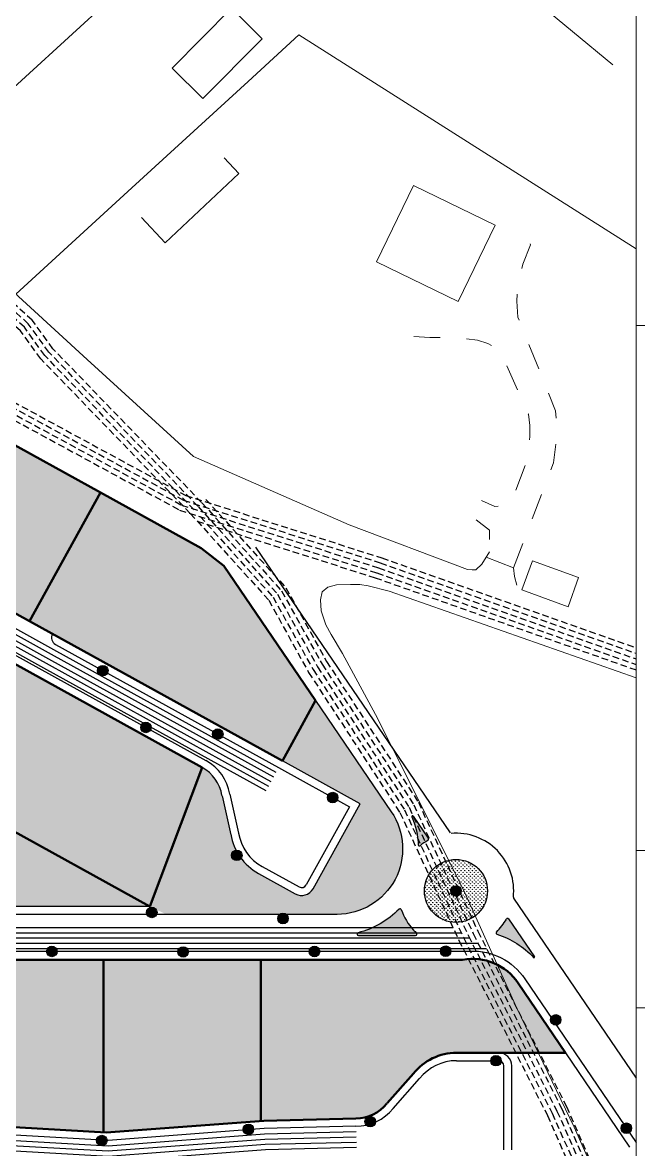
# Model space of a CAD drawing. Header units: millimetres. Extents: x 366 to 1555, y 702 to 1543.
# Drawn here: x 1227.9 to 1345.2, y 841.7 to 1056.4 of the extents above; entities that cross this region are included whole.
import ezdxf

# ---------------------------------------------------------------- set-up
doc = ezdxf.new("R2010")
doc.units = ezdxf.units.MM
doc.linetypes.add('TRATTEGGIATA', pattern=[19.049999999999997, 12.7, -6.35])
for name, color, linetype, lineweight in [('1_BASE', 7, 'Continuous', 0), ('1_CARTIGLIO', 7, 'Continuous', 9), ('4L - Lotti', 7, 'Continuous', 50), ('6_ACQUEDOTTO', 152, 'Continuous', 30), ('6_FOGNATURA', 1, 'Continuous', 30), ('6_GAS', 210, 'Continuous', 30), ('6_ILLUMINAZIONE', 2, 'Continuous', 30), ('6_LOTTO RETINO', 254, 'Continuous', 30), ('6_RETE ELETTRICA', 2, 'Continuous', 30), ('6_TELEFONO', 94, 'Continuous', 30)]:
    doc.layers.add(name, color=color, linetype=linetype, lineweight=lineweight)
doc.layers.add('4L - Parco', color=3, linetype='Continuous')
doc.layers.add('4L - Strade', color=10, linetype='Continuous')
pattern_1 = [(90, (359.9800099204731, 494.6351525177033), (-0.3592102448, 0.3592102448), [0.09525, -0.6231704896]), (45, (359.9800099204731, 494.6351525177033), (-0.3592102448427661, 0.3592102448427661), [0.09525, -0.41275]), (135, (359.9800099204731, 494.6351525177033), (-0.3592102448427661, -0.3592102448427661), [0.09525, -0.41275])]

msp = doc.modelspace()

# ---------------------------------------------------------------- hatches: boundary and pattern name
at = {"layer": '4L - Parco', "transparency": 33554483}
h = msp.add_hatch(dxfattribs=at)
h.set_pattern_fill('GRASS', color=256, scale=0.02)
h.set_pattern_definition(pattern_1)
edge = h.paths.add_edge_path()
edge.add_line((1298.164816037042, 906.020394074913), (1283.746958486024, 927.2074595759879))
edge.add_line((1283.746958486024, 927.2074595759879), (1277.420076855745, 915.7494677113953))
edge.add_line((1277.420076855745, 915.7494677113953), (1292.226398347559, 907.5737031825302))
edge.add_line((1292.226398347559, 907.5737031825302), (1283.283799870544, 891.3786442916528))
edge.add_arc((1281.095278398804, 892.5871035453032), 2.500000000000002, 241.09336890207288, 331.093368902081, ccw=False)
edge.add_line((1279.886819145153, 890.3985820735634), (1272.883550435588, 894.2656516852439))
edge.add_arc((1277.959079300919, 903.4574418665517), 10.49999999999984, 210.0310306140284, 241.0933689020829, ccw=False)
edge.add_arc((1277.895167841941, 903.4276407988973), 10.42975569274533, 189.7999623153025, 210.0650094742105, ccw=False)
edge.add_line((1267.617603035442, 901.6524040657916), (1265.926402880885, 909.132460505435))
edge.add_arc((1258.527640383475, 907.904326348706), 7.500000000000074, 9.424698037593439, 61.09336890130628)
edge.add_line((1262.153018144515, 914.4698907638768), (1252.186824237635, 887.9879660955849))
edge.add_line((1252.186824237635, 887.9879660955849), (1255.291039278516, 886.4879660955849))
edge.add_line((1255.291039278516, 886.4879660955849), (1287.830651498213, 886.4879660955849))
edge.add_arc((1287.830651498213, 898.9879660955852), 12.50000000000034, 269.999999999999, 394.2353971534254)
h = msp.add_hatch(dxfattribs=at)
h.set_pattern_fill('GRASS', color=256, scale=0.02, angle=169)
h.set_pattern_definition([(258.9999999999999, (359.9800099204731, 494.6351525177033), (0.2840699949293191, -0.4211510868078207), [0.09525, -0.6231704896]), (214, (359.9800099204731, 494.6351525177033), (0.2840699949631393, -0.4211510868579612), [0.09524999999999992, -0.4127499999999997]), (304, (359.9800099204731, 494.6351525177033), (0.4211510868579612, 0.2840699949631393), [0.09525, -0.41275])])
h.paths.add_polyline_path([(1200.470802125263, 916.5445538607551), (1192.736662901899, 902.5380164416204), (1218.63555485459, 888.237148918193, 0.1268020974321738), (1219.60232225751, 887.9879660955849), (1252.186824237635, 887.9879660955849)])
h = msp.add_hatch(dxfattribs=at)
h.set_pattern_fill('GRASS', color=256, scale=0.02)
h.set_pattern_definition(pattern_1)
h.paths.add_polyline_path([(1303.313847725619, 899.7095162211178, 0.6117368913444947), (1303.638108778965, 899.5622849906676, -0.04056766780768007), (1305.11818690531, 900.5547827130517, 0.4402027024497591), (1305.219855806998, 900.9854414362326), (1302.360697366434, 905.1869794902652, 0.9064531840700681), (1302.098610370621, 905.0439837322231, -0.0889422278741458)])
h.paths.add_polyline_path([(1302.797784058738, 882.4879660955849, 0.6802472267757791), (1302.968597567899, 882.9205112820139, -0.01818694969630015), (1302.404742146851, 883.4879660955846, -0.1044435213188458), (1300.076436469448, 887.392378380347, 0.5595753328495199), (1299.660649630292, 887.4857426498755, -0.139518478169377), (1291.832043548258, 882.9805034090177, 0.884455785902267), (1291.892670700531, 882.4879660955849)])
h.paths.add_polyline_path([(1325.275604362049, 878.2700512827963, 0.9251758311036732), (1325.431248118764, 878.3946869804929), (1320.517463041608, 885.6155022728874, 0.557893476966823), (1320.092415577945, 885.596579174892, -0.071439181573313), (1318.196853117579, 883.1091619898332, 0.563606824732119), (1318.295469838441, 882.6929500176411, -0.1272302543416395)])
h = msp.add_hatch(dxfattribs=at)
h.set_pattern_fill('GRASS', color=256, scale=0.02)
h.set_pattern_definition([(90, (0, 0), (-0.3592102448, 0.3592102448), [0.09525, -0.6231704896]), (45, (0, 0), (-0.3592102448427661, 0.3592102448427661), [0.09525, -0.41275]), (135, (0, 0), (-0.3592102448427661, -0.3592102448427661), [0.09525, -0.41275])])
h.paths.add_polyline_path([(1312.228385735119, 890.459224781033), (1309.074574796431, 896.7845159058699, 0.3463307606163959), (1304.484391970935, 890.9524994848989, 0.6228358889038366), (1314.150614393699, 886.202887590563)])
h.paths.add_polyline_path([(1309.074574796431, 896.7845159058699), (1312.228385735119, 890.459224781033), (1314.150614393699, 886.202887590563, 0.2324105066168602), (1316.484391970935, 890.9524994848989, 0.4855190555731869)])
at = {"layer": '6_ILLUMINAZIONE', "transparency": 33554687}
h = msp.add_hatch(color=256, dxfattribs=at)
h.dxf.hatch_style = 1
h.paths.add_polyline_path([(1244.234498480309, 932.9125977121478, 1), (1242.234498480309, 932.9125977121478, 1)])
h = msp.add_hatch(color=256, dxfattribs=at)
h.dxf.hatch_style = 1
h.paths.add_polyline_path([(1252.444909314933, 922.0961870645723, 1), (1250.444909314933, 922.0961870645723, 1)])
h = msp.add_hatch(color=256, dxfattribs=at)
h.dxf.hatch_style = 1
h.paths.add_polyline_path([(1266.119713197707, 920.8280051756414, 1), (1264.119713197707, 920.8280051756414, 1)])
h = msp.add_hatch(color=256, dxfattribs=at)
h.dxf.hatch_style = 1
h.paths.add_polyline_path([(1288.004927915104, 908.7434126391348, 1), (1286.004927915104, 908.7434126391348, 1)])
h = msp.add_hatch(color=256, dxfattribs=at)
h.dxf.hatch_style = 1
h.paths.add_polyline_path([(1269.749013090265, 897.7256512122603, 1), (1267.749013090265, 897.7256512122603, 1)])
h = msp.add_hatch(color=256, dxfattribs=at)
h.dxf.hatch_style = 1
h.paths.add_polyline_path([(1311.484391970716, 890.9524994848889, 1), (1309.484391970716, 890.9524994848889, 1)])
h = msp.add_hatch(color=256, dxfattribs=at)
h.dxf.hatch_style = 1
h.paths.add_polyline_path([(1253.563340953097, 886.8533337468152, 1), (1251.563340953097, 886.8533337468152, 1)])
h = msp.add_hatch(color=256, dxfattribs=at)
h.dxf.hatch_style = 1
h.paths.add_polyline_path([(1278.536754159218, 885.7006703803567, 1), (1276.536754159218, 885.7006703803567, 1)])
h = msp.add_hatch(color=256, dxfattribs=at)
h.dxf.hatch_style = 1
h.paths.add_polyline_path([(1234.527224893765, 879.4171226016892, 1), (1232.527224893765, 879.4171226016892, 1)])
h = msp.add_hatch(color=256, dxfattribs=at)
h.dxf.hatch_style = 1
h.paths.add_polyline_path([(1259.527085030769, 879.3334607279573, 1), (1257.527085030769, 879.3334607279573, 1)])
h = msp.add_hatch(color=256, dxfattribs=at)
h.dxf.hatch_style = 1
h.paths.add_polyline_path([(1284.527322708714, 879.4141475966262, 1), (1282.527322708714, 879.4141475966262, 1)])
h = msp.add_hatch(color=256, dxfattribs=at)
h.dxf.hatch_style = 1
h.paths.add_polyline_path([(1309.527372694986, 879.4753289322641, 1), (1307.527372694986, 879.4753289322641, 1)])
h = msp.add_hatch(color=256, dxfattribs=at)
h.dxf.hatch_style = 1
h.paths.add_polyline_path([(1330.477146870357, 866.3844436511553, 1), (1328.477146870357, 866.3844436511553, 1)])
h = msp.add_hatch(color=256, dxfattribs=at)
h.dxf.hatch_style = 1
h.paths.add_polyline_path([(1319.103539464558, 858.6062945933772, 1), (1317.103539464558, 858.6062945933772, 1)])
h = msp.add_hatch(color=256, dxfattribs=at)
h.dxf.hatch_style = 1
h.paths.add_polyline_path([(1295.158367650713, 847.0057744797078, 1), (1293.158367650713, 847.0057744797078, 1)])
h = msp.add_hatch(color=256, dxfattribs=at)
h.dxf.hatch_style = 1
h.paths.add_polyline_path([(1271.955534441766, 845.5369320951986, 1), (1269.955534441766, 845.5369320951986, 1)])
h = msp.add_hatch(color=256, dxfattribs=at)
h.dxf.hatch_style = 1
h.paths.add_polyline_path([(1343.928057085788, 845.7586095299073, 1), (1341.928057085788, 845.7586095299073, 1)])
h = msp.add_hatch(color=256, dxfattribs=at)
h.dxf.hatch_style = 1
h.paths.add_polyline_path([(1244.039339539101, 843.4054360714864, 1), (1242.039339539101, 843.4054360714864, 1)])
at = {"layer": '6_LOTTO RETINO', "transparency": 33554559}
h = msp.add_hatch(color=256, dxfattribs=at)
h.dxf.hatch_style = 1
h.paths.add_polyline_path([(1242.807348118357, 966.8470117751954), (1194.659875740082, 993.4331153555102), (1181.125132099195, 968.9216748720244), (1229.27260447747, 942.3355712917098)])
h.paths.add_polyline_path([(1266.275415744577, 952.8819205115319), (1261.963047115215, 956.269605059374), (1242.807348118357, 966.8470117751954), (1229.27260447747, 942.3355712917096), (1277.420076855745, 915.7494677113953), (1283.746958486024, 927.2074595759879)])
h = msp.add_hatch(color=256, dxfattribs=at)
h.dxf.hatch_style = 1
h.paths.add_polyline_path([(1262.153018144425, 914.4698907639263), (1214.00867513546, 941.0616616366267), (1200.470802125263, 916.5445538607551), (1252.186824237635, 887.9879660955849)])
h.paths.add_polyline_path([(1214.00867513546, 941.0616616366267), (1196.500503361541, 950.729335665832), (1185.862932560106, 931.4646794221359), (1203.371104334024, 921.7970053929307)])
h.paths.add_polyline_path([(1203.371104334024, 921.7970053929307), (1185.862932560106, 931.4646794221359), (1175.22849112798, 912.2056904708256), (1192.736662901898, 902.5380164416204)])
h.paths.add_polyline_path([(1185.862932560106, 931.4646794221359), (1168.354760786188, 941.132353451341), (1157.720319354062, 921.8733645000307), (1175.22849112798, 912.2056904708256)])
h.paths.add_polyline_path([(1196.500503361541, 950.729335665832), (1178.992331587623, 960.3970096950371), (1168.354760786188, 941.132353451341), (1185.862932560106, 931.4646794221359)])
h.paths.add_polyline_path([(1168.354760786188, 941.132353451341), (1150.84658901227, 950.8000274805463), (1140.212147580144, 931.5410385292362), (1157.720319354062, 921.8733645000307)])
h.paths.add_polyline_path([(1178.992331587623, 960.3970096950371), (1161.484159813705, 970.0646837242423), (1150.84658901227, 950.8000274805463), (1168.354760786188, 941.132353451341)])
h = msp.add_hatch(color=256, dxfattribs=at)
h.dxf.hatch_style = 1
h.paths.add_polyline_path([(1322.322577380974, 873.3721760313315, 0.3057095374025129), (1311.755605511182, 877.8025338982111), (1273.345507416353, 877.8025338982111), (1273.345507416351, 847.1444814130447), (1273.91144878659, 847.1868440095391), (1291.437744071872, 847.6178706040608, 0.2308085373615579), (1297.346778517005, 850.4990707679485), (1302.389348071902, 856.1655598993699, -0.228209947046452), (1310.597744071858, 860.1178706040617), (1331.342169432459, 860.1178706040623)])
h = msp.add_hatch(color=256, dxfattribs=at)
h.dxf.hatch_style = 1
h.paths.add_polyline_path([(1214.210361010382, 846.6309424406741), (1184.210361010382, 844.3497429455551), (1184.210361010382, 876.3025338982111, -0.4142135623730951), (1185.710361010382, 877.8025338982111), (1273.345507416353, 877.8025338982111), (1273.345507416351, 847.1444814130447), (1243.888422682145, 844.9395205105229)])

# ---------------------------------------------------------------- linework, layer by layer
at = {"layer": '1_BASE'}
for p, q in [((1340.369385734973, 1048.342224780633), (1317.244385734974, 1067.451224781736)), ((1250.611385734824, 1066.295224781312), (1228.486385734825, 1046.033224781208)), ((1280.581591220359, 1054.029652043623), (1270.897490070094, 1045.157777128087)), ((1344.799007126751, 1013.263685508658), (1280.581591220359, 1054.029652043623)), ((1228.486385734825, 1046.033224781208), (1206.361385734825, 1025.768224781542)), ((1270.897490070094, 1045.157777128087), (1248.772490070095, 1024.895777127982)), ((1269.158385735081, 1027.631224781438), (1266.346385734695, 1030.623224781057)), ((1255.096385734699, 1014.420224781311), (1269.158385735081, 1027.631224781438)), ((1248.772490070095, 1024.895777127982), (1226.647490070095, 1004.630777128317)), ((1250.572385734718, 1019.233224781392), (1255.096385734699, 1014.420224781311)), ((1323.205385734868, 1010.346224781289), (1324.650385734931, 1014.045224781312)), ((1324.650385734931, 1014.045224781312), (1324.58038573487, 1014.229224780739)), ((1240.268385734949, 992.1862247811405, 217.9237000000001), (1218.135385734804, 1012.428224781691, 217.9237000000001)), ((1323.002385734653, 1009.541224781588), (1323.205385734868, 1010.346224781289)), ((1322.10338573491, 1003.291224781588), (1322.166385734763, 1004.623224781058)), ((1322.29138573476, 1000.225224781015), (1322.10338573491, 1003.291224781588)), ((1322.510385734804, 999.6742247810362), (1322.29138573476, 1000.225224781015)), ((1302.478385734914, 996.5612247811396), (1305.525385734935, 996.362224781119)), ((1305.525385734935, 996.362224781119), (1307.471385734694, 996.342224780632)), ((1312.463385735017, 996.112224781119), (1314.557385734823, 995.8342247811843)), ((1314.557385734823, 995.8342247811843), (1316.572385734721, 995.2252247810138)), ((1316.572385734721, 995.2252247810138), (1317.260385734803, 994.8542247807368)), ((1326.236385734827, 990.3932247815433), (1324.377385734655, 995.0332247812084)), ((1260.502385734653, 973.6862247811405, 218.0638), (1240.268385734949, 992.1862247811405, 218.0638)), ((1320.150385734936, 990.9832247813924), (1322.18938573504, 986.4162247815884)), ((1329.439385735039, 982.4012247809906), (1328.096385734695, 985.7522247807838)), ((1324.228385734911, 981.8542247807372), (1324.268385734953, 981.7722247812653)), ((1324.268385734953, 981.7722247812653), (1324.518385734952, 979.6002247810138)), ((1329.53338573508, 981.0142247808853), (1329.439385735039, 982.4012247809906)), ((1324.518385734952, 979.6002247810138), (1324.518385734952, 977.490224781609)), ((1324.518385734952, 977.490224781609), (1324.502385734657, 976.8772247807833)), ((1329.072385734721, 972.471224781289), (1329.518385734948, 976.0372247809314)), ((1290.150385734934, 960.7012247817365, 218.1884000000001), (1260.502385734653, 973.6862247811405, 218.0638)), ((1328.572385734721, 971.1552247807149), (1329.072385734721, 972.471224781289)), ((1323.658385735083, 971.9872247811181), (1321.908385735078, 967.3032247816918)), ((1325.002385734656, 961.8152247808653), (1326.791385734761, 966.4872247811177)), ((1317.853385734914, 964.1582247812084), (1315.330385734866, 965.3152247808648)), ((1318.510385734802, 964.2172247806329), (1317.853385734914, 964.1582247812084)), ((1312.689385735037, 952.1662247815884, 218.3609), (1290.150385734934, 960.7012247817365, 218.3609)), ((1314.307385734823, 961.6472247812667), (1316.853385734915, 959.69422478059)), ((1316.853385734915, 959.69422478059), (1316.861385734827, 957.9052247807158)), ((1316.877385734655, 955.541224781588, 218.4631000000001), (1315.377385734657, 953.2132247809086, 218.4631000000001)), ((1321.439385735041, 952.47122478129), (1323.221385734696, 957.1432247815424)), ((1315.377385734657, 953.2132247809086, 218.5140000000001), (1314.283385735083, 952.131224781438, 218.5140000000001)), ((1313.588385735013, 952.1352247811637, 218.5140000000001), (1312.689385735037, 952.1662247815884, 218.5140000000001)), ((1314.283385735083, 952.131224781438, 218.5140000000001), (1313.588385735013, 952.1352247811637, 218.5140000000001)), ((1321.439385735041, 952.47122478129), (1321.627385734657, 950.8732247810585)), ((1321.627385734657, 950.8732247810585), (1322.072385734722, 949.1822247814171))]:
    msp.add_line(p, q, dxfattribs=at)
for points in [[(1256.439385735037, 1047.70522478146), (1262.283385735079, 1041.901224780991), (1273.596385734694, 1053.283224781207), (1267.744385734973, 1059.092224780635), (1256.439385735037, 1047.70522478146)], [(1295.322385734723, 1010.783224781208), (1302.400385734935, 1025.334224781186), (1317.971385734696, 1017.768224781541), (1310.900385734933, 1003.213224780909), (1295.322385734723, 1010.783224781208)], [(1321.439385735041, 952.47122478129), (1316.213385735013, 954.5062247814385)], [(1333.814385735038, 950.6312247814394), (1331.838385735013, 945.0922247806334), (1323.049385734909, 948.3262247817365), (1325.049385734907, 953.8072247814157), (1333.814385735038, 950.6312247814394)], [(1344.79900712675, 931.5252091496832), (1297.775385734911, 948.0762247816971), (1293.752385734631, 949.0762247816962), (1292.189385735031, 949.2992247809967), (1290.369385734942, 949.3072247813858), (1287.72138573467, 949.2442247812947), (1286.057385734801, 948.8302247814305), (1285.033385735067, 947.940224780824), (1284.682385734816, 946.4082247811676), (1284.838385734991, 944.3342247811516), (1285.728385734904, 941.6512247809566)], [(1344.79900712675, 931.5252091496495), (1297.775385735138, 948.0762247815834), (1293.752385734859, 949.0762247815825), (1292.189385735258, 949.299224780883), (1290.369385735169, 949.3072247812607), (1287.721385734897, 949.2442247811811), (1286.057385735028, 948.8302247813054), (1285.033385735294, 947.9402247807103), (1284.682385735044, 946.408224781054), (1284.838385735218, 944.334224781038), (1285.728385735131, 941.6512247808429), (1286.744385735181, 939.7952247811633), (1288.846385734899, 936.1552247805649), (1295.182385735023, 924.5842247810275), (1301.697385734922, 911.5802247813109), (1312.228385735119, 890.459224781033), (1317.455385735087, 878.8852247810142)], [(1317.455385735087, 878.8852247810142), (1322.080385735074, 868.6392247807349), (1332.986385735028, 845.9512247815825), (1340.557385735035, 828.8892247807313), (1344.79900712675, 817.1563918584095)]]:
    msp.add_lwpolyline(points, dxfattribs=at)
at = {"layer": '1_CARTIGLIO'}
for p, q in [((1344.79900712675, 998.6838102160864), (1344.79900712675, 1537.683810216086)), ((1344.79900712675, 706.6838102160864), (1344.79900712675, 998.6838102160864)), ((1344.79900712675, 998.6838102160864), (1549.79900712675, 998.6838102160864))]:
    msp.add_line(p, q, dxfattribs=at)
at = {"layer": '1_CARTIGLIO', "ltscale": 100}
for p, q in [((1344.799007126675, 898.6838102162214), (1549.799007126675, 898.6838102162214)), ((1344.799007126675, 868.6838102162214), (1549.799007126675, 868.6838102162214))]:
    msp.add_line(p, q, dxfattribs=at)
at = {"layer": '4L - Lotti'}
for p, q in [((1194.659875740082, 993.43311535551), (1242.807348118357, 966.8470117751954)), ((1229.27260447747, 942.3355712917096), (1242.807348118357, 966.8470117751951)), ((1242.807348118357, 966.8470117751954), (1261.963047115215, 956.269605059374)), ((1214.00867513546, 941.0616616366267), (1262.153018144425, 914.4698907639263)), ((1229.27260447747, 942.3355712917096), (1277.420076855745, 915.7494677113953)), ((1277.420076855745, 915.7494677113953), (1283.746958486024, 927.2074595759879)), ((1200.470802125263, 916.5445538607551), (1252.186824237635, 887.9879660955849)), ((1252.186824237635, 887.9879660955849), (1262.153018144425, 914.4698907639263)), ((1243.366207956275, 844.9692827453129), (1243.366207956275, 877.8025338966975)), ((1273.345507416353, 877.8025338982111), (1273.345507416351, 847.1945838189645)), ((1310.597744071858, 860.1178706040623), (1331.342169432459, 860.1178706040623)), ((1297.377125265986, 850.5331723348986), (1302.417252782674, 856.1969172735394))]:
    msp.add_line(p, q, dxfattribs=at)
for points in [[(1229.27260447747, 942.3355712917098), (1181.125132099195, 968.9216748720244)], [(1261.963047115215, 956.269605059374), (1266.275415744577, 952.8819205115319)], [(1266.275415744577, 952.8819205115319), (1283.746958486024, 927.2074595759879)], [(1184.210361010382, 844.3497429455551), (1214.210361010382, 846.6309424406741), (1243.888422682145, 844.9395205105229)], [(1291.437744071858, 847.6178706040605), (1273.91144878659, 847.1868440095391), (1243.888422682145, 844.9395205105229)]]:
    msp.add_lwpolyline(points, dxfattribs=at)
for points in [[(1311.755605511182, 877.8025338982111, -0.3057095374025123), (1322.322577380974, 873.3721760313315), (1331.342169432459, 860.1178706040623)], [(1184.210361010382, 844.3497429455551), (1184.210361010382, 876.3025338982111, -0.4142135623730951), (1185.710361010382, 877.8025338982111), (1311.755605511182, 877.8025338982111)]]:
    msp.add_lwpolyline(points, format="xyb", dxfattribs=at)
for centre, radius, start, end in [((1310.597744071858, 849.6178706040623), 10.49999999999944, 90, 141.6686708644138), ((1291.437744071858, 855.1178706040614), 7.500000000000558, 270, 321.6686708644139)]:
    msp.add_arc(centre, radius, start, end, dxfattribs=at)
at = {"layer": '4L - Strade'}
for p, q in [((1220.236955099853, 939.3286161478585), (1262.878093696616, 915.7830036469704)), ((1234.232685967775, 937.8832245810896), (1276.695001303555, 914.4363548283515)), ((1265.943194111778, 909.0468105241218), (1267.617603035442, 901.6524040657916)), ((1267.406155380365, 909.3780873367908), (1269.08056430403, 901.983680878461)), ((1273.608625987776, 895.5787645682881), (1280.611894697342, 891.7116949566066)), ((1272.883550435586, 894.265651685244), (1279.886819145152, 890.3985820735626)), ((1310.597744071858, 858.6178706040632), (1318.597744071858, 858.6178706040623)), ((1319.597744071858, 841.6178706040623), (1319.597744071858, 857.6178706040623)), ((1321.097744071858, 841.6178706040623), (1321.097744071858, 857.6178706040623)), ((1298.49768031352, 849.5359981347497), (1303.537807830207, 855.1997430733895))]:
    msp.add_line(p, q, dxfattribs=at)
for points in [[(1272.306967936299, 956.4609045125385), (1309.368082297352, 901.9995357042885)], [(1283.746958486024, 927.2074595759879), (1298.164816037043, 906.0203940749107)], [(1283.283799870545, 891.3786442916523), (1292.226398347559, 907.5737031825302), (1277.420076855745, 915.7494677113953)], [(1276.695001303555, 914.4363548283515), (1290.188209912325, 906.9856658516748)], [(1290.188209912325, 906.9856658516748), (1281.970686987501, 892.1037198438423)], [(1302.360697366433, 905.186979490265), (1305.219855806999, 900.9854414362326)], [(1321.458422570612, 889.5652006536652), (1344.79900712675, 855.2661730710579)], [(1320.517463041607, 885.6155022728872), (1325.431248118764, 878.3946869804927)], [(1291.892670700531, 882.4879660955849), (1302.797784058738, 882.4879660955849)], [(1183.210361010381, 879.4879660955849), (1313.235481695377, 879.4879660955849)], [(1291.437744071858, 846.1178706040614), (1273.987056639486, 845.6882508994854), (1244.240650927588, 843.4170120821714), (1214.224614609957, 845.12769597539), (1182.710361010382, 842.7313526620433), (1182.710361010382, 876.9190912889339)], [(1331.342169432459, 860.1178706040623), (1343.55890738209, 842.1653539952131)]]:
    msp.add_lwpolyline(points, dxfattribs=at)
for points in [[(1233.64464863692, 939.9214130163217), (1233.64464863692, 939.9214130163217, 0.4142135623730928), (1234.232685967773, 937.8832245810873)], [(1298.164816037043, 906.0203940749107, -0.6022594191254405), (1287.830651498213, 886.4879660955849)], [(1287.830651498213, 886.4879660955849), (1219.215699546834, 886.4879660955849, -0.1268020974321743), (1218.248932143913, 886.737148918193), (1186.321431523185, 904.3668976180686)], [(1302.098610370621, 905.0439837322233, -0.08894222787414736), (1303.313847725619, 899.7095162211181, -0.08894222787414736)], [(1252.186824237635, 887.9879660955849), (1219.60232225751, 887.9879660955849, -0.1268020974321743), (1218.63555485459, 888.237148918193), (1192.736662901899, 902.5380164416204)], [(1299.660649630292, 887.4857426498756, -0.1395184781693722), (1291.832043548258, 882.9805034090177, -0.1007543756123943)], [(1318.295469838441, 882.6929500176411, -0.1272302543416409), (1325.275604362049, 878.2700512827964, -0.1272302543416409)], [(1313.235481695377, 879.4879660955849, -0.2642726579056229), (1323.569646234207, 874.205826272284), (1344.79900712675, 843.0092453527318)]]:
    msp.add_lwpolyline(points, format="xyb", dxfattribs=at)
msp.add_circle((1310.484391970935, 890.9524994848989), 6, dxfattribs=at)
for centre, radius, start, end in [((1258.527640383475, 907.904326348706), 7.5, 9.424698037593584, 61.09336890208684), ((1258.527640383475, 907.904326348706), 9, 9.424698037593584, 61.09336890208684), ((1302.236687391967, 905.1025903545133), 0.15, 34.23539715336586, 202.9987356324405), ((1277.959079300919, 903.4574418665518), 10.5, 189.4246980377135, 241.0933689020868), ((1277.959079300919, 903.4574418665518), 9, 189.4246980377135, 241.0933689020868), ((1310.484391970935, 890.9524994848989), 11, 353.637795824745, 94.8707008570208), ((1303.513630902747, 899.7188265453183), 0.2, 182.6681756850852, 308.490830458979), ((1310.484391970935, 890.9524994848989), 11, 119.1985011960764, 128.4908304589607), ((1304.971835858066, 900.8166631647287), 0.3, 299.198501196141, 34.23539715343092), ((1281.095278398804, 892.5871035453033), 2.5, 241.0933689020868, 331.0933689020868), ((1281.095278398804, 892.5871035453033), 1, 241.0933689020868, 331.0933689020868), ((1321.665105861389, 889.7058492132519), 0.25, 173.637795824745, 214.2353971534309), ((1299.839892026233, 887.3114665370617), 0.25, 18.88364662752477, 135.8048471004325), ((1310.484391970935, 890.9524994848989), 11, 198.8836466275125, 222.7338663727875), ((1310.484391970935, 890.9524994848989), 11, 314.517962037598, 330.862848478261), ((1320.310779750831, 885.474853713301), 0.25, 34.23539715338396, 150.8628484781851), ((1291.892670700531, 882.7379660955849), 0.25, 104.0346479351889, 270), ((1310.484391970935, 890.9524994848989), 11, 222.7338663727875, 226.9015487445758), ((1302.797784058738, 882.7379660955849), 0.25, 270, 46.9015487445021), ((1318.372136325457, 882.9309043194908), 0.25, 134.5179620375979, 252.1415805587664), ((1325.348574802453, 878.3384275566582), 0.1, 223.1383810749443, 34.23539715327193), ((1318.597744071856, 857.6178706040596), 2.500000000001819, 5.211020790109826e-11, 90), ((1310.597744071858, 849.6178706040623), 9, 90, 141.6686708644138), ((1318.597744071858, 857.6178706040623), 1, 0, 90), ((1291.437744071858, 855.1178706040614), 9, 270, 321.6686708644139)]:
    msp.add_arc(centre, radius, start, end, dxfattribs=at)
at = {"layer": '6_ACQUEDOTTO', "linetype": 'TRATTEGGIATA', "ltscale": 0.1}
for points in [[(1259.891091240556, 962.8572790424109), (1231.428467403135, 992.2892653185036), (1227.552053781385, 997.6489491391758), (1196.322434755084, 1025.693727227167), (1192.318083521617, 1030.633280485969), (1160.21378408803, 1062.195886609544), (1143.076745026874, 1084.435719023298)], [(1259.891091240556, 962.8572790424109), (1274.829683312281, 946.3406055611804), (1282.41832659683, 932.5858634137467), (1299.8071603197, 905.9065946984911), (1311.052588349818, 881.532345946448), (1327.90914880068, 848.171002700713), (1338.695633653317, 823.6709699201228), (1344.79900712675, 803.8564823147299)], [(1261.223918612277, 961.383654593743), (1295.088633155305, 950.6055511519928), (1344.79900712675, 933.0332087213167)]]:
    msp.add_lwpolyline(points, dxfattribs=at)
at = {"layer": '6_ACQUEDOTTO'}
for points in [[(1038.017992372582, 1045.086861925726), (1065.900770940174, 1029.690530561102), (1087.561066738125, 1017.730133904343), (1098.936379607144, 1011.448906017275), (1141.398694942924, 988.0020362645358), (1146.213442180751, 985.343425906502), (1150.590485124228, 982.9265073991999), (1156.718345245102, 979.5428214889791), (1168.098656898148, 973.2588333699961), (1174.445591669119, 969.7541786725949), (1222.373989397294, 943.289043879459), (1234.441704657213, 936.6254847759342), (1276.211617602095, 913.5609462396566)], [(1179.210361010363, 883.9879660955849), (1193.134947718413, 883.9879660955849), (1200.925564212142, 883.9879660955849), (1204.640712272884, 883.9879660955849), (1309.919650882191, 883.9879660955849)], [(1067.575214604433, 844.036920992879), (1090.946652500662, 844.036920992879), (1113.197588133198, 842.1203468010112), (1143.203449247656, 843.9362452943717), (1173.062792949326, 841.7155047749568), (1182.749146262891, 841.7314150194875), (1214.234117009674, 844.1255316652007), (1244.250309561783, 842.414838867815), (1274.037461874752, 844.6891888261159), (1291.462355684979, 845.1181735156893)]]:
    msp.add_lwpolyline(points, dxfattribs=at)
at = {"layer": '6_FOGNATURA', "linetype": 'TRATTEGGIATA', "ltscale": 0.1}
for points in [[(882.2076431381738, 1185.11474055704), (886.1867819088056, 1179.05677575615), (906.016751675108, 1160.669217417358), (927.5777197282277, 1145.879771172934), (953.2151689441362, 1131.311191136839), (987.8089710792246, 1111.448413217861), (1037.828736731184, 1085.241536244691), (1079.379176507426, 1060.549510601063), (1148.407038787756, 1023.014757045224), (1201.273092994059, 994.268186449648), (1257.836242466289, 963.5112745933868), (1295.406994598959, 951.5536526752758), (1344.79900712675, 934.0938492552261)], [(1261.784465782247, 962.2546758036212), (1275.649193791217, 946.9253071234443), (1283.276156860898, 933.1011087183002), (1300.684679000543, 906.3916325394465), (1311.953151654343, 881.9674350092406), (1328.813668385782, 848.5982617655233), (1339.634241136655, 824.0208029619415), (1344.79900712675, 807.2534869618728)]]:
    msp.add_lwpolyline(points, dxfattribs=at)
at = {"layer": '6_FOGNATURA'}
for points in [[(1038.923086962586, 1043.444762463086), (1065.417387238714, 1028.815121972406), (1087.077683036664, 1016.854725315647), (1098.452995905684, 1010.573497428579), (1140.915311241464, 987.1266276758399), (1145.73005847929, 984.4680173178064), (1150.107101422767, 982.0510988105041), (1156.234961543641, 978.667412900283), (1167.615273196688, 972.3834247813002), (1173.962207967659, 968.8787700838991), (1221.890605695834, 942.4136352907631), (1233.958320955753, 935.7500761872384), (1275.728233900635, 912.6855376509607)], [(1178.210361010366, 882.9879660955849), (1193.134947718413, 882.9879660955849), (1200.925564212142, 882.9879660955849), (1204.640712272884, 882.9879660955849), (1311.482314214357, 882.9879660955849)], [(1067.575214604435, 843.036920992879), (1090.903664814501, 843.036920992879), (1113.184815255936, 841.117744262228), (1143.196537484859, 842.9339974592541), (1173.026477700825, 840.7154437766553), (1182.7879315154, 840.7314773769315), (1214.243619409391, 843.1233673550114), (1244.259968195977, 841.4126656534585), (1274.087867110018, 843.6901267527466), (1291.486967298099, 844.1184764273172)]]:
    msp.add_lwpolyline(points, dxfattribs=at)
at = {"layer": '6_GAS', "linetype": 'TRATTEGGIATA', "ltscale": 0.1}
for points in [[(859.256438008545, 1250.19749339856), (862.9065047818563, 1224.963731641213), (875.3182936194389, 1197.424782821847), (886.9558601083445, 1179.707389128987), (906.6428968346927, 1161.452367029114), (928.1085208847212, 1146.728320677912), (953.7111653551124, 1132.179518573562), (988.2901613966828, 1112.325241892646), (1038.316565771549, 1086.114886690575), (1079.873642837892, 1061.418916729191), (1148.884744775415, 1023.893276816974), (1201.750798981717, 995.146706221398), (1258.230277298833, 964.4352915902166), (1295.725356042614, 952.5017541985587), (1344.79900712675, 935.1544897891354)], [(1261.328782274104, 964.247618746244), (1232.965383402922, 993.5770007135679), (1229.047368417098, 998.9942042366506), (1197.776433488209, 1027.076084772758), (1193.800659725461, 1031.980386393932), (1161.714032982722, 1063.525618016575), (1144.660977745717, 1085.656459246501)], [(1261.37438907227, 964.1988555562307), (1276.468704270153, 947.5100086857083), (1284.133987124967, 933.6163540228538), (1301.562197681386, 906.876670380402), (1312.853714958868, 882.4025240720333), (1329.718187970885, 849.0255208303336), (1340.572848619993, 824.3706360037602), (1344.79900712675, 810.6504916090155)]]:
    msp.add_lwpolyline(points, dxfattribs=at)
at = {"layer": '6_GAS'}
for points in [[(1039.828181552589, 1041.802663000447), (1064.934003537254, 1027.939713383711), (1086.594299335204, 1015.979316726951), (1097.969612204223, 1009.698088839883), (1140.431927540003, 986.251219087144), (1145.24667477783, 983.5926087291107), (1149.623717721307, 981.1756902218083), (1155.751577842182, 977.7920043115869), (1167.131889495228, 971.5080161926043), (1173.478824266198, 968.0033614952031), (1221.407221994374, 941.5382267020672), (1233.474937254292, 934.8746675985424), (1275.244850199174, 911.8101290622647)], [(1177.210361010368, 881.9879660955849), (1193.134947718413, 881.9879660955849), (1200.925564212142, 881.9879660955849), (1204.640712272884, 881.9879660955849), (1313.063179593997, 881.9879660955849)], [(1067.575214604437, 842.036920992879), (1090.86067712834, 842.036920992879), (1113.172042378674, 840.1151417234448), (1143.189625722062, 841.9317496241365), (1172.990162452325, 839.7153827783538), (1182.826716767909, 839.7315397343757), (1214.253121809108, 842.1212030448221), (1244.269626830172, 840.410492439102), (1274.138272345284, 842.6910646793772), (1291.51157891122, 843.1187793389452)]]:
    msp.add_lwpolyline(points, dxfattribs=at)
at = {"layer": '6_ILLUMINAZIONE'}
for centre in [(1243.234498480309, 932.9125977121478), (1251.444909314933, 922.0961870645723), (1265.119713197707, 920.8280051756414), (1287.004927915104, 908.7434126391348), (1268.749013090265, 897.7256512122603), (1310.484391970716, 890.9524994848889), (1252.563340953097, 886.8533337468152), (1277.536754159218, 885.7006703803567), (1233.527224893765, 879.4171226016892), (1258.527085030769, 879.3334607279573), (1283.527322708714, 879.4141475966262), (1308.527372694986, 879.4753289322641), (1329.477146870357, 866.3844436511553), (1318.103539464558, 858.6062945933772), (1294.158367650713, 847.0057744797078), (1270.955534441766, 845.5369320951986), (1342.928057085788, 845.7586095299073), (1243.039339539101, 843.4054360714864)]:
    msp.add_circle(centre, 1, dxfattribs=at)
at = {"layer": '6_RETE ELETTRICA', "linetype": 'TRATTEGGIATA', "ltscale": 0.1}
for points in [[(860.2461375429557, 1250.340653559176), (863.8760458514421, 1225.246251964363), (876.1975025018564, 1197.907729812878), (887.7249383078833, 1180.358002501825), (907.2690419942774, 1162.23551664087), (928.6393220412151, 1147.57687018289), (954.2071617660886, 1133.047846010285), (988.771351714141, 1113.20207056743), (1038.804394811913, 1086.98823713646), (1080.368109168358, 1062.288322857319), (1149.362450763073, 1024.771796588723), (1202.228504969375, 996.0252259931478), (1258.624312131376, 965.3593085870463), (1296.043717486268, 953.4498557218416), (1344.79900712675, 936.2151303230448)], [(1262.047627790879, 964.9427885981606), (1233.733841402816, 994.2208684111001), (1229.795025734955, 999.666831785388), (1198.503432854771, 1027.767263545553), (1194.541947827383, 1032.653939347913), (1162.464157430068, 1064.190483720091), (1145.453094105139, 1086.266829358103)], [(1262.116037988127, 964.8696438131406), (1277.28821474909, 948.0947102479721), (1284.991817389036, 934.1315993274073), (1302.43971636223, 907.3617082213574), (1313.754278263393, 882.8376131348259), (1330.622707555987, 849.452779895144), (1341.511456103332, 824.720469045579), (1344.79900712675, 814.0474962561583)]]:
    msp.add_lwpolyline(points, dxfattribs=at)
at = {"layer": '6_RETE ELETTRICA'}
for points in [[(1040.733276142593, 1040.160563537807), (1064.450619835794, 1027.064304795015), (1086.110915633744, 1015.103908138255), (1097.486228502763, 1008.822680251187), (1139.948543838543, 985.3758104984481), (1144.763291076369, 982.7172001404149), (1149.140334019846, 980.3002816331126), (1155.268194140722, 976.9165957228909), (1166.648505793768, 970.6326076039084), (1172.995440564738, 967.1279529065073), (1220.923838292913, 940.6628181133713), (1232.991553552832, 933.9992590098466), (1274.761466497714, 910.9347204735687)], [(1176.21036101037, 880.9879660955849), (1193.134947718413, 880.9879660955849), (1200.925564212142, 880.9879660955849), (1204.640712272884, 880.9879660955849), (1314.688853556122, 880.9879660955849)], [(1067.57521460444, 841.036920992879), (1090.817689442179, 841.036920992879), (1113.159269501411, 839.1125391846615), (1143.182713959265, 840.9295017890188), (1172.953847203825, 838.7153217800524), (1182.865502020418, 838.7316020918199), (1214.262624208825, 841.1190387346328), (1244.279285464367, 839.4083192247456), (1274.188677580551, 841.6920026060077), (1291.53619052434, 842.119082250573)]]:
    msp.add_lwpolyline(points, dxfattribs=at)
at = {"layer": '6_TELEFONO', "linetype": 'TRATTEGGIATA', "ltscale": 0.1}
for points in [[(861.2358370773663, 1250.483813719791), (864.8455869210275, 1225.528772287512), (877.0767113842744, 1198.390676803908), (888.4940165074222, 1181.008615874662), (907.8951871538616, 1163.018666252626), (929.1701231977086, 1148.425419687868), (954.7031581770652, 1133.916173447008), (989.2525420315992, 1114.078899242214), (1039.292223852277, 1087.861587582344), (1080.862575498824, 1063.157728985447), (1149.840156750731, 1025.650316360473), (1202.706210957033, 996.9037457648977), (1259.018346963921, 966.2833255838759), (1296.362078929923, 954.3979572451244), (1344.79900712675, 937.2757708569541)], [(884.7151032695147, 1186.761751088195), (888.4940165074213, 1181.008615874663), (907.8951871538629, 1163.018666252624), (929.1701231977063, 1148.42541968787), (954.7031581770457, 1133.916173447019), (989.2525420315992, 1114.078899242215), (1039.292223852279, 1087.861587582343), (1080.86257549883, 1063.157728985444), (1149.840156750731, 1025.650316360473), (1202.706210957033, 996.9037457648976), (1259.01834696392, 966.2833255838761), (1296.362078929919, 954.3979572451256), (1344.79900712675, 937.275770856954)], [(1260.60993675733, 963.5524488943274), (1232.196925403029, 992.9331330160358), (1228.299711099241, 998.3215766879132), (1197.049434121646, 1026.384905999962), (1193.059371623539, 1031.30683343995), (1160.963908535376, 1062.860752313059), (1143.868861386296, 1085.046089134899)], [(1262.857686903984, 965.5404320700504), (1278.107725228026, 948.6794118102359), (1285.849647653105, 934.6468446319609), (1303.317235043073, 907.8467460623128), (1314.654841567918, 883.2727021976186), (1331.52722714109, 849.8800389599542), (1342.45006358667, 825.0703020873976), (1344.79900712675, 817.4445009033011)]]:
    msp.add_lwpolyline(points, dxfattribs=at)
at = {"layer": '6_TELEFONO'}
for points in [[(1041.638370732596, 1038.518464075168), (1063.967236134333, 1026.188896206319), (1085.627531932284, 1014.228499549559), (1097.002844801303, 1007.947271662492), (1139.465160137083, 984.5004019097522), (1144.279907374908, 981.8417915517191), (1148.656950318385, 979.4248730444169), (1154.784810439262, 976.0411871341948), (1166.165122092307, 969.7571990152124), (1172.512056863278, 966.2525443178114), (1220.440454591453, 939.7874095246754), (1232.508169851372, 933.1238504211507), (1274.278082796254, 910.0593118848728)], [(1175.210361010372, 879.9879660955849), (1193.134947718413, 879.9879660955849), (1200.925564212142, 879.9879660955849), (1204.640712272884, 879.9879660955849), (1316.314527518247, 879.9879660955849)]]:
    msp.add_lwpolyline(points, dxfattribs=at)

doc.saveas('drawing.dxf')
